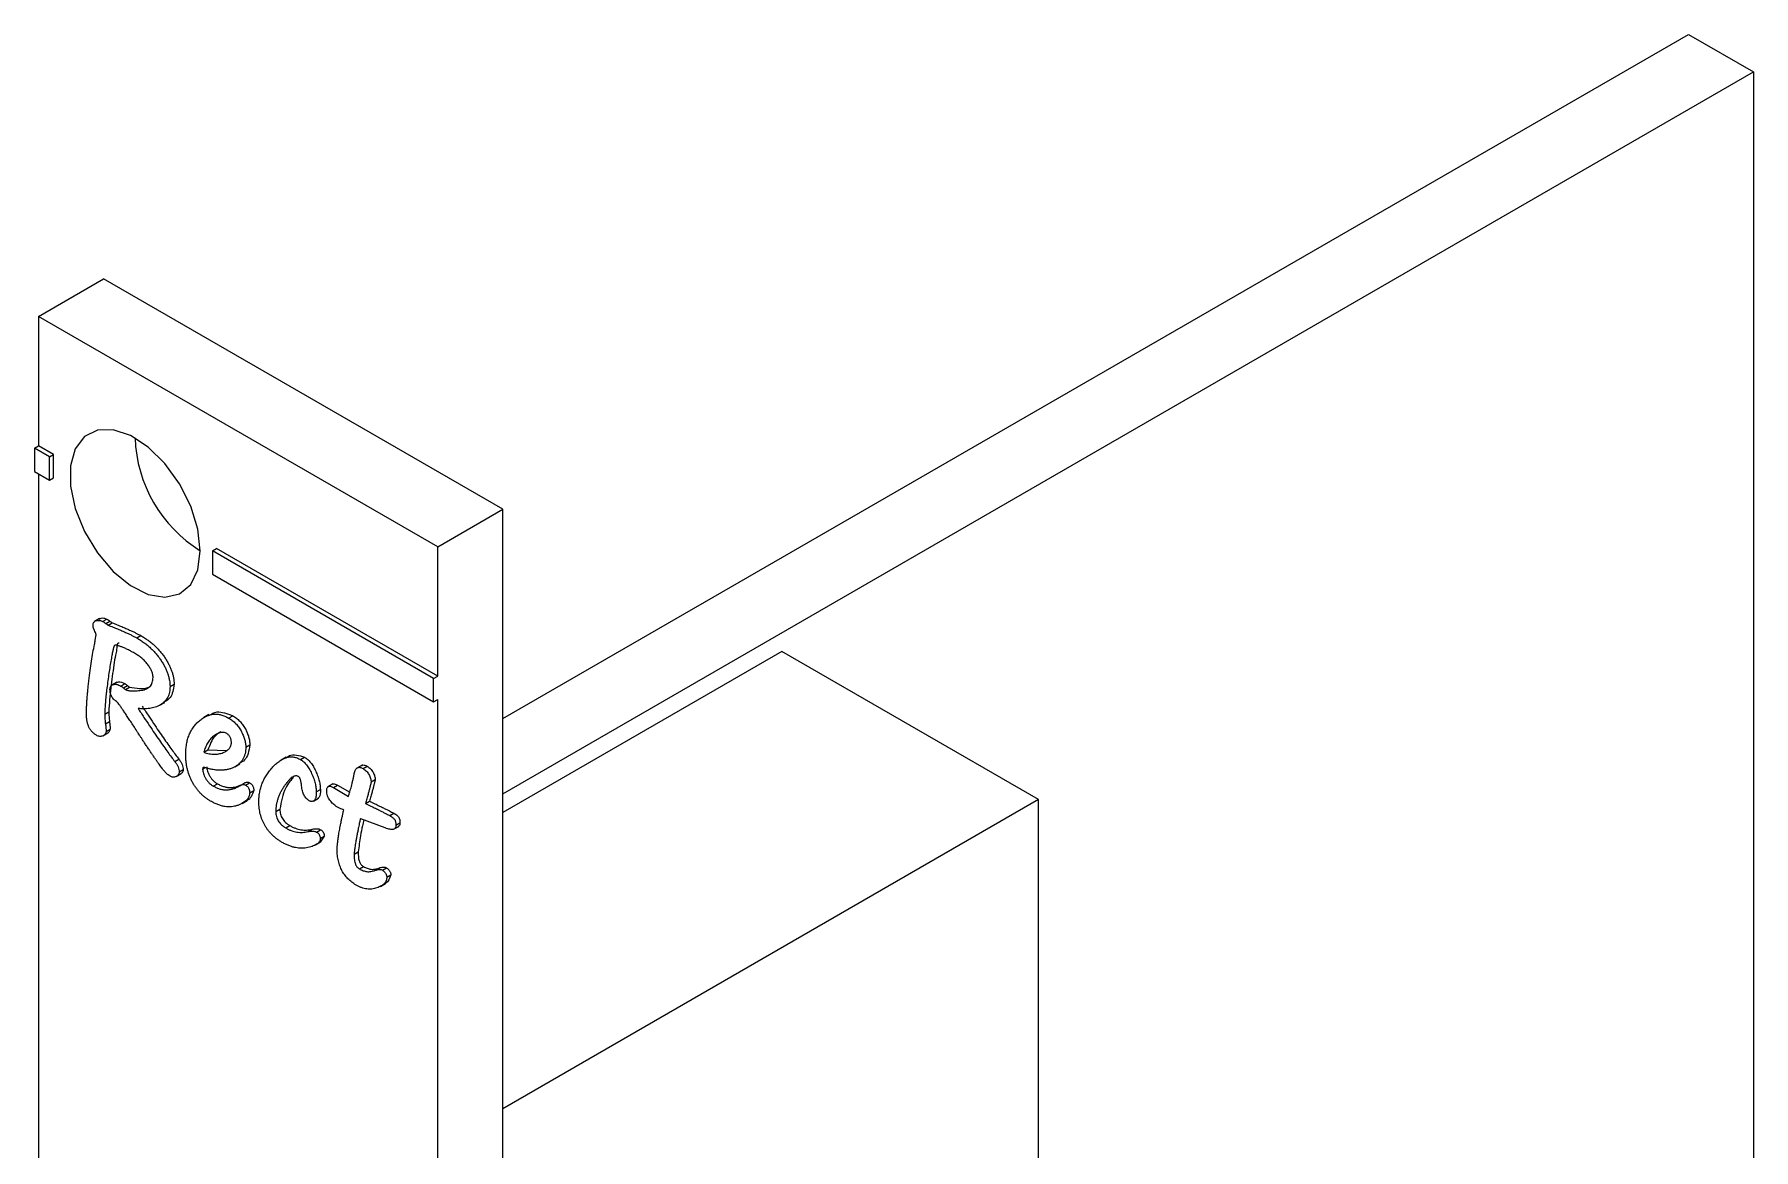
# Model space of a CAD drawing. Extents: x 340 to 677, y 434 to 562.
# Drawn here: x 339.85 to 369.69, y 531.97 to 551.34 of the extents above; entities that cross this region are included whole.
import ezdxf

# ---------------------------------------------------------------- set-up
doc = ezdxf.new("R2010")
doc.units = 0
doc.layers.get('0').update_dxf_attribs({"linetype": 'CONTINUOUS'})

msp = doc.modelspace()

# ---------------------------------------------------------------- linework, layer by layer
at = {"color": 7, "linetype": 'CONTINUOUS'}
for p, q in [((347.984, 539.461), (368.561, 551.34)), ((368.561, 551.34), (369.692, 550.687)), ((347.984, 538.155), (369.692, 550.687)), ((369.692, 550.687), (369.692, 491.578)), ((339.923, 546.444), (341.054, 547.097)), ((347.984, 543.096), (341.054, 547.097)), ((346.853, 542.443), (339.923, 546.444)), ((339.923, 546.444), (339.923, 544.198)), ((339.852, 544.157), (339.923, 544.198)), ((340.114, 544.006), (339.852, 544.157)), ((339.852, 544.157), (339.852, 543.749)), ((340.185, 544.047), (339.923, 544.198)), ((340.114, 544.006), (340.185, 544.047)), ((340.114, 543.598), (340.114, 544.006)), ((340.185, 543.639), (340.185, 544.047)), ((339.852, 543.749), (340.114, 543.598)), ((339.923, 543.708), (339.923, 529.784)), ((340.114, 543.598), (340.185, 543.639)), ((346.853, 542.443), (347.984, 543.096)), ((347.984, 438.171), (347.984, 543.096)), ((342.942, 542.373), (343.013, 542.414)), ((346.782, 540.157), (342.942, 542.373)), ((342.942, 542.373), (342.942, 541.965)), ((346.853, 540.198), (343.013, 542.414)), ((346.853, 540.198), (346.853, 542.443)), ((342.942, 541.965), (346.782, 539.749)), ((340.984, 541.196), (340.896, 541.145)), ((341.037, 541.147), (341.107, 541.188)), ((341.092, 541.111), (341.163, 541.151)), ((341.133, 541.081), (341.204, 541.122)), ((340.91, 540.822), (340.927, 540.912)), ((340.927, 540.912), (340.911, 540.953)), ((341.629, 540.86), (341.7, 540.901)), ((352.828, 540.625), (347.984, 537.829)), ((357.283, 538.053), (352.828, 540.625)), ((346.782, 540.157), (346.853, 540.198)), ((346.782, 539.749), (346.782, 540.157)), ((341.281, 540.089), (341.192, 540.038)), ((341.353, 540.025), (341.423, 540.066)), ((341.398, 539.992), (341.469, 540.033)), ((341.431, 539.965), (341.501, 540.006)), ((342.207, 540.014), (342.277, 540.055)), ((341.073, 539.535), (341.144, 539.576)), ((342.028, 539.69), (342.117, 539.741)), ((342.88, 539.528), (342.792, 539.477)), ((343.224, 539.468), (343.294, 539.509)), ((346.782, 539.749), (346.853, 539.789)), ((346.853, 440.171), (346.853, 539.789)), ((341.041, 539.16), (341.129, 539.211)), ((341.086, 539.367), (341.156, 539.408)), ((341.096, 539.237), (341.167, 539.278)), ((342.794, 538.874), (342.865, 538.915)), ((342.865, 538.915), (343.188, 538.906)), ((343.521, 538.962), (343.592, 539.003)), ((342.289, 538.715), (342.36, 538.756)), ((343.329, 538.62), (343.417, 538.671)), ((344.222, 538.791), (344.133, 538.74)), ((344.472, 538.748), (344.543, 538.789)), ((345.54, 538.651), (345.451, 538.6)), ((345.557, 538.592), (345.628, 538.633)), ((342.314, 538.455), (342.402, 538.506)), ((342.365, 538.533), (342.436, 538.574)), ((342.773, 538.58), (342.822, 538.608)), ((342.958, 538.287), (343.028, 538.328)), ((343.429, 538.3), (343.5, 538.341)), ((343.518, 538.304), (343.588, 538.345)), ((345.031, 538.325), (344.942, 538.274)), ((345.697, 538.361), (345.768, 538.402)), ((343.458, 537.986), (343.546, 538.037)), ((343.589, 538.171), (343.66, 538.212)), ((344.694, 538.027), (344.783, 538.078)), ((344.745, 538.187), (344.816, 538.228)), ((345.043, 538.261), (345.114, 538.302)), ((345.043, 538.261), (345.306, 538.109)), ((345.114, 538.302), (345.325, 538.18)), ((345.601, 537.985), (345.671, 538.026)), ((357.283, 538.053), (347.984, 532.685)), ((357.283, 528.663), (357.283, 538.053)), ((344.042, 537.846), (344.113, 537.887)), ((345.116, 537.921), (345.092, 537.935)), ((345.941, 537.561), (345.516, 537.72)), ((346.022, 537.774), (346.093, 537.815)), ((344.216, 537.561), (344.287, 537.602)), ((344.603, 537.497), (344.673, 537.537)), ((344.747, 537.489), (344.818, 537.53)), ((346.088, 537.537), (346.176, 537.588)), ((346.127, 537.61), (346.198, 537.651)), ((344.733, 537.267), (344.821, 537.318)), ((344.884, 537.416), (344.812, 537.314)), ((344.813, 537.376), (344.884, 537.416)), ((345.402, 537.105), (345.473, 537.146)), ((345.493, 536.85), (345.563, 536.891)), ((345.786, 536.83), (345.856, 536.871)), ((345.892, 536.829), (345.962, 536.87)), ((345.859, 536.546), (345.947, 536.597)), ((345.969, 536.706), (346.04, 536.747))]:
    msp.add_line(p, q, dxfattribs=at)
at = {"color": 7, "linetype": 'CONTINUOUS', "flags": 128}
msp.add_lwpolyline([(342.73, 542.373), (342.688, 542.75), (342.566, 543.147), (342.371, 543.536), (342.119, 543.886), (341.829, 544.173), (341.522, 544.374), (341.22, 544.476), (340.946, 544.47), (340.721, 544.358), (340.561, 544.146), (340.478, 543.851), (340.478, 543.496), (340.561, 543.105), (340.721, 542.709), (340.946, 542.336), (341.22, 542.014), (341.522, 541.768), (341.829, 541.614), (342.119, 541.566), (342.371, 541.626), (342.566, 541.79), (342.688, 542.045), (342.73, 542.373)], dxfattribs=at)
at = {"color": 7, "linetype": 'CONTINUOUS'}
msp.add_arc((344.008, 544.417), 2.41, 181.9991, 237.9955, dxfattribs=at)
for points, knots in [([(340.87, 541.079), (340.87, 541.089), (340.871, 541.11), (340.884, 541.134), (340.903, 541.151), (340.928, 541.161), (340.956, 541.166), (340.984, 541.165), (341.011, 541.16), (341.028, 541.151), (341.037, 541.147)], [0, 0, 0, 0, 0.116802, 0.236551, 0.362522, 0.505744, 0.650765, 0.778992, 0.89551, 1, 1, 1, 1]), ([(340.911, 540.953), (340.905, 540.967), (340.894, 540.993), (340.88, 541.028), (340.871, 541.057), (340.87, 541.072), (340.87, 541.079)], [0, 0, 0, 0, 0.338004, 0.613124, 0.832746, 1, 1, 1, 1]), ([(340.978, 541.188), (340.988, 541.194), (341.011, 541.207), (341.055, 541.209), (341.09, 541.195), (341.107, 541.188)], [0, 0, 0, 0, 0.2957229, 0.6484628, 1, 1, 1, 1]), ([(341.037, 541.147), (341.045, 541.142), (341.064, 541.131), (341.082, 541.118), (341.092, 541.111)], [0, 0, 0, 0, 0.444921, 1, 1, 1, 1]), ([(341.092, 541.111), (341.097, 541.107), (341.106, 541.1), (341.118, 541.092), (341.127, 541.085), (341.132, 541.082), (341.133, 541.081)], [0, 0, 0, 0, 0.371491, 0.664416, 0.871369, 1, 1, 1, 1]), ([(341.107, 541.188), (341.116, 541.183), (341.134, 541.172), (341.153, 541.159), (341.163, 541.151)], [0, 0, 0, 0, 0.444921, 1, 1, 1, 1]), ([(341.133, 541.081), (341.162, 541.07), (341.216, 541.048), (341.295, 541.017), (341.367, 540.986), (341.432, 540.957), (341.49, 540.931), (341.543, 540.906), (341.588, 540.883), (341.616, 540.867), (341.629, 540.86)], [0, 0, 0, 0, 0.172211, 0.331376, 0.476605, 0.608022, 0.726433, 0.831028, 0.921979, 1, 1, 1, 1]), ([(341.163, 541.151), (341.168, 541.148), (341.177, 541.141), (341.189, 541.132), (341.198, 541.126), (341.202, 541.123), (341.204, 541.122)], [0, 0, 0, 0, 0.371491, 0.664416, 0.871369, 1, 1, 1, 1]), ([(341.204, 541.122), (341.232, 541.111), (341.287, 541.089), (341.365, 541.057), (341.437, 541.027), (341.503, 540.998), (341.561, 540.972), (341.613, 540.946), (341.659, 540.924), (341.687, 540.908), (341.7, 540.901)], [0, 0, 0, 0, 0.172211, 0.331376, 0.476605, 0.608022, 0.726433, 0.831028, 0.921979, 1, 1, 1, 1]), ([(340.756, 539.536), (340.756, 539.555), (340.757, 539.595), (340.759, 539.656), (340.762, 539.721), (340.766, 539.792), (340.773, 539.866), (340.78, 539.946), (340.788, 540.03), (340.801, 540.148), (340.818, 540.291), (340.842, 540.454), (340.867, 540.606), (340.886, 540.7), (340.895, 540.746)], [0, 0, 0, 0, 0.043679, 0.091465, 0.143386, 0.199464, 0.260028, 0.324746, 0.393658, 0.466734, 0.613157, 0.750829, 0.879714, 1, 1, 1, 1]), ([(340.895, 540.746), (340.898, 540.759), (340.903, 540.785), (340.908, 540.81), (340.91, 540.822)], [0, 0, 0, 0, 0.531597, 1, 1, 1, 1]), ([(341.609, 540.583), (341.584, 540.598), (341.537, 540.625), (341.47, 540.659), (341.411, 540.687), (341.366, 540.704), (341.335, 540.715), (341.315, 540.721), (341.298, 540.727), (341.283, 540.731), (341.272, 540.735), (341.263, 540.736), (341.256, 540.738), (341.251, 540.737), (341.247, 540.733), (341.242, 540.727), (341.236, 540.717), (341.231, 540.707), (341.226, 540.694), (341.223, 540.678), (341.217, 540.656), (341.211, 540.627), (341.204, 540.593), (341.196, 540.552), (341.188, 540.505), (341.175, 540.433), (341.159, 540.336), (341.141, 540.214), (341.123, 540.085), (341.109, 539.975), (341.099, 539.886), (341.092, 539.823), (341.086, 539.765), (341.082, 539.711), (341.078, 539.661), (341.076, 539.615), (341.074, 539.574), (341.073, 539.547), (341.073, 539.535)], [0, 0, 0, 0, 0.04922, 0.093576, 0.133149, 0.167824, 0.183129, 0.196551, 0.208271, 0.217934, 0.226177, 0.232328, 0.236855, 0.239588, 0.244239, 0.250351, 0.258526, 0.268283, 0.275472, 0.286613, 0.301335, 0.320044, 0.342795, 0.369315, 0.399605, 0.433711, 0.507455, 0.58459, 0.665129, 0.749083, 0.790418, 0.828877, 0.864463, 0.897181, 0.92727, 0.954271, 0.978672, 1, 1, 1, 1]), ([(341.324, 540.767), (341.32, 540.768), (341.279, 540.775), (341.287, 540.655), (341.254, 540.543), (341.221, 540.314), (341.171, 539.996), (341.153, 539.716), (341.144, 539.576)], [0, 0, 0, 0, 0.010192, 0.113272, 0.19462, 0.339887, 0.670029, 1, 1, 1, 1]), ([(341.629, 540.86), (341.651, 540.847), (341.693, 540.822), (341.755, 540.779), (341.813, 540.734), (341.868, 540.686), (341.919, 540.636), (341.967, 540.582), (342.012, 540.527), (342.052, 540.469), (342.088, 540.41), (342.12, 540.352), (342.146, 540.293), (342.169, 540.236), (342.185, 540.179), (342.198, 540.123), (342.205, 540.067), (342.206, 540.032), (342.207, 540.014)], [0, 0, 0, 0, 0.080011, 0.155993, 0.2283, 0.297343, 0.363736, 0.428089, 0.491001, 0.552803, 0.613115, 0.67065, 0.726377, 0.780499, 0.834492, 0.888402, 0.943419, 1, 1, 1, 1]), ([(341.7, 540.901), (341.722, 540.888), (341.764, 540.862), (341.826, 540.82), (341.884, 540.775), (341.939, 540.727), (341.99, 540.677), (342.038, 540.623), (342.082, 540.568), (342.122, 540.51), (342.159, 540.451), (342.191, 540.392), (342.217, 540.334), (342.24, 540.277), (342.256, 540.22), (342.269, 540.164), (342.276, 540.108), (342.277, 540.073), (342.277, 540.055)], [0, 0, 0, 0, 0.080011, 0.155993, 0.2283, 0.297343, 0.363736, 0.428089, 0.491001, 0.552803, 0.613115, 0.67065, 0.726377, 0.780499, 0.834492, 0.888402, 0.943419, 1, 1, 1, 1]), ([(341.912, 540.174), (341.912, 540.182), (341.911, 540.199), (341.907, 540.224), (341.9, 540.25), (341.891, 540.276), (341.879, 540.304), (341.864, 540.332), (341.846, 540.361), (341.82, 540.4), (341.781, 540.447), (341.729, 540.499), (341.671, 540.545), (341.63, 540.57), (341.609, 540.583)], [0, 0, 0, 0, 0.051151, 0.101363, 0.1509, 0.202052, 0.254525, 0.310642, 0.369175, 0.431295, 0.562142, 0.697973, 0.843091, 1, 1, 1, 1]), ([(341.431, 539.965), (341.438, 539.961), (341.453, 539.954), (341.478, 539.947), (341.507, 539.942), (341.54, 539.939), (341.576, 539.939), (341.617, 539.941), (341.662, 539.945), (341.709, 539.951), (341.756, 539.96), (341.797, 539.975), (341.833, 539.995), (341.862, 540.021), (341.884, 540.051), (341.9, 540.087), (341.91, 540.128), (341.911, 540.159), (341.912, 540.174)], [0, 0, 0, 0, 0.03077, 0.068145, 0.112611, 0.164457, 0.224555, 0.292342, 0.367895, 0.451717, 0.53648, 0.614274, 0.686916, 0.754902, 0.818169, 0.879353, 0.939633, 1, 1, 1, 1]), ([(341.164, 539.966), (341.165, 539.977), (341.166, 539.999), (341.178, 540.023), (341.196, 540.042), (341.221, 540.052), (341.251, 540.057), (341.283, 540.054), (341.317, 540.044), (341.341, 540.031), (341.353, 540.025)], [0, 0, 0, 0, 0.110356, 0.220089, 0.336406, 0.464754, 0.599054, 0.73115, 0.863005, 1, 1, 1, 1]), ([(341.291, 539.747), (341.281, 539.753), (341.262, 539.765), (341.236, 539.786), (341.213, 539.811), (341.195, 539.838), (341.181, 539.867), (341.171, 539.899), (341.165, 539.932), (341.165, 539.954), (341.164, 539.966)], [0, 0, 0, 0, 0.14532, 0.272594, 0.389985, 0.500478, 0.6099, 0.725721, 0.85468, 1, 1, 1, 1]), ([(341.274, 540.08), (341.286, 540.087), (341.326, 540.109), (341.384, 540.084), (341.423, 540.066)], [0, 0, 0, 0, 0.3116815, 1, 1, 1, 1]), ([(341.353, 540.025), (341.36, 540.021), (341.375, 540.011), (341.39, 539.999), (341.398, 539.992)], [0, 0, 0, 0, 0.480142, 1, 1, 1, 1]), ([(341.398, 539.992), (341.404, 539.986), (341.415, 539.976), (341.426, 539.968), (341.431, 539.965)], [0, 0, 0, 0, 0.608266, 1, 1, 1, 1]), ([(341.423, 540.066), (341.431, 540.061), (341.446, 540.052), (341.461, 540.039), (341.469, 540.033)], [0, 0, 0, 0, 0.480142, 1, 1, 1, 1]), ([(341.469, 540.033), (341.475, 540.027), (341.486, 540.017), (341.497, 540.009), (341.501, 540.006)], [0, 0, 0, 0, 0.608266, 1, 1, 1, 1]), ([(341.501, 540.006), (341.561, 539.995), (341.68, 539.975), (341.813, 539.983), (341.869, 540.024), (341.882, 540.035)], [0, 0, 0, 0, 0.428408, 0.859717, 1, 1, 1, 1]), ([(342.207, 540.014), (342.206, 539.997), (342.205, 539.963), (342.198, 539.916), (342.186, 539.873), (342.17, 539.832), (342.148, 539.795), (342.122, 539.762), (342.091, 539.732), (342.056, 539.706), (342.016, 539.684), (341.974, 539.664), (341.928, 539.649), (341.879, 539.638), (341.827, 539.631), (341.771, 539.629), (341.713, 539.629), (341.672, 539.633), (341.652, 539.635)], [0, 0, 0, 0, 0.05144, 0.102638, 0.154549, 0.207315, 0.262004, 0.318779, 0.377641, 0.439762, 0.50375, 0.569286, 0.636069, 0.704593, 0.775066, 0.84784, 0.922765, 1, 1, 1, 1]), ([(342.277, 540.055), (342.264, 539.968), (342.242, 539.821), (342.142, 539.768), (342.102, 539.746)], [0, 0, 0, 0, 0.592575, 1, 1, 1, 1]), ([(340.929, 539.171), (340.915, 539.179), (340.889, 539.195), (340.853, 539.229), (340.822, 539.268), (340.798, 539.313), (340.778, 539.362), (340.765, 539.416), (340.758, 539.475), (340.757, 539.515), (340.756, 539.536)], [0, 0, 0, 0, 0.1235996, 0.235645, 0.3417824, 0.4479639, 0.5622513, 0.6899908, 0.8345252, 1, 1, 1, 1]), ([(341.073, 539.535), (341.074, 539.506), (341.075, 539.452), (341.082, 539.394), (341.086, 539.367)], [0, 0, 0, 0, 0.5272403, 1, 1, 1, 1]), ([(341.144, 539.576), (341.145, 539.547), (341.146, 539.492), (341.153, 539.435), (341.156, 539.408)], [0, 0, 0, 0, 0.5272403, 1, 1, 1, 1]), ([(341.617, 539.266), (341.599, 539.294), (341.564, 539.348), (341.513, 539.425), (341.466, 539.496), (341.424, 539.56), (341.385, 539.616), (341.35, 539.666), (341.319, 539.709), (341.3, 539.735), (341.291, 539.747)], [0, 0, 0, 0, 0.171983, 0.331366, 0.476836, 0.607865, 0.726354, 0.831153, 0.922118, 1, 1, 1, 1]), ([(341.652, 539.635), (341.686, 539.583), (341.751, 539.483), (341.847, 539.339), (341.936, 539.207), (342.019, 539.086), (342.095, 538.977), (342.165, 538.879), (342.229, 538.793), (342.27, 538.74), (342.289, 538.715)], [0, 0, 0, 0, 0.165464, 0.318772, 0.46119, 0.591842, 0.711031, 0.818793, 0.914928, 1, 1, 1, 1]), ([(341.722, 539.676), (341.756, 539.624), (341.822, 539.524), (341.917, 539.38), (342.006, 539.248), (342.089, 539.127), (342.166, 539.018), (342.236, 538.92), (342.299, 538.834), (342.34, 538.781), (342.36, 538.756)], [0, 0, 0, 0, 0.165464, 0.318772, 0.46119, 0.591842, 0.711031, 0.818793, 0.914928, 1, 1, 1, 1]), ([(342.479, 538.833), (342.479, 538.865), (342.48, 538.928), (342.493, 539.016), (342.511, 539.099), (342.537, 539.176), (342.571, 539.247), (342.612, 539.312), (342.66, 539.371), (342.715, 539.423), (342.774, 539.467), (342.835, 539.502), (342.897, 539.525), (342.96, 539.537), (343.025, 539.537), (343.09, 539.526), (343.156, 539.504), (343.201, 539.48), (343.224, 539.468)], [0, 0, 0, 0, 0.064451, 0.128353, 0.192432, 0.257074, 0.322629, 0.389682, 0.459077, 0.530704, 0.601204, 0.667278, 0.729031, 0.787398, 0.842542, 0.896014, 0.948089, 1, 1, 1, 1]), ([(342.878, 539.511), (342.924, 539.54), (343.037, 539.61), (343.199, 539.546), (343.294, 539.509)], [0, 0, 0, 0, 0.409684, 1, 1, 1, 1]), ([(343.294, 539.509), (343.305, 539.502), (343.327, 539.49), (343.358, 539.467), (343.387, 539.442), (343.416, 539.415), (343.442, 539.386), (343.467, 539.355), (343.489, 539.321), (343.51, 539.286), (343.529, 539.25), (343.546, 539.214), (343.56, 539.178), (343.572, 539.142), (343.581, 539.107), (343.587, 539.072), (343.591, 539.037), (343.592, 539.015), (343.592, 539.003)], [0, 0, 0, 0, 0.070278, 0.13796, 0.202942, 0.266414, 0.328887, 0.390141, 0.451655, 0.514814, 0.577562, 0.638161, 0.698369, 0.757109, 0.816968, 0.876574, 0.937345, 1, 1, 1, 1]), ([(341.096, 539.237), (341.095, 539.229), (341.094, 539.212), (341.083, 539.192), (341.066, 539.175), (341.044, 539.16), (341.018, 539.151), (340.989, 539.149), (340.959, 539.155), (340.939, 539.165), (340.929, 539.171)], [0, 0, 0, 0, 0.093623, 0.198017, 0.319099, 0.460759, 0.606391, 0.740803, 0.870781, 1, 1, 1, 1]), ([(341.086, 539.367), (341.089, 539.343), (341.095, 539.299), (341.096, 539.257), (341.096, 539.237)], [0, 0, 0, 0, 0.541869, 1, 1, 1, 1]), ([(341.167, 539.278), (341.161, 539.256), (341.153, 539.223), (341.128, 539.212), (341.119, 539.208)], [0, 0, 0, 0, 0.659185, 1, 1, 1, 1]), ([(341.156, 539.408), (341.159, 539.384), (341.165, 539.34), (341.166, 539.298), (341.167, 539.278)], [0, 0, 0, 0, 0.541869, 1, 1, 1, 1]), ([(342.209, 538.458), (342.197, 538.465), (342.172, 538.482), (342.133, 538.518), (342.093, 538.564), (342.058, 538.609), (342.028, 538.651), (342.002, 538.686), (341.975, 538.726), (341.945, 538.77), (341.912, 538.817), (341.878, 538.868), (341.841, 538.923), (341.803, 538.979), (341.766, 539.036), (341.732, 539.086), (341.703, 539.132), (341.677, 539.17), (341.656, 539.203), (341.639, 539.229), (341.627, 539.25), (341.62, 539.261), (341.617, 539.266)], [0, 0, 0, 0, 0.049617, 0.104021, 0.16586, 0.235128, 0.274016, 0.317106, 0.364969, 0.416542, 0.472998, 0.533178, 0.597857, 0.667034, 0.734383, 0.794484, 0.846885, 0.892656, 0.930111, 0.96094, 0.9841, 1, 1, 1, 1]), ([(343.193, 539.198), (343.184, 539.203), (343.166, 539.212), (343.139, 539.219), (343.111, 539.221), (343.082, 539.218), (343.053, 539.209), (343.023, 539.196), (342.992, 539.177), (342.961, 539.154), (342.931, 539.128), (342.904, 539.098), (342.879, 539.067), (342.857, 539.032), (342.837, 538.997), (342.82, 538.958), (342.806, 538.917), (342.798, 538.888), (342.794, 538.874)], [0, 0, 0, 0, 0.0401557, 0.083134, 0.1291015, 0.1796934, 0.2352298, 0.2961134, 0.3625863, 0.4357176, 0.5107245, 0.5840153, 0.655367, 0.7262056, 0.795793, 0.8639096, 0.9322443, 1, 1, 1, 1]), ([(343.087, 539.228), (343.05, 539.205), (342.947, 539.138), (342.897, 539.002), (342.865, 538.915)], [0, 0, 0, 0, 0.356235, 1, 1, 1, 1]), ([(343.224, 539.468), (343.235, 539.462), (343.256, 539.449), (343.287, 539.426), (343.317, 539.401), (343.345, 539.375), (343.371, 539.345), (343.396, 539.314), (343.419, 539.28), (343.44, 539.245), (343.459, 539.209), (343.475, 539.173), (343.49, 539.137), (343.501, 539.101), (343.51, 539.066), (343.517, 539.031), (343.52, 538.996), (343.521, 538.974), (343.521, 538.962)], [0, 0, 0, 0, 0.070278, 0.13796, 0.202942, 0.266414, 0.328887, 0.390141, 0.451655, 0.514814, 0.577562, 0.638161, 0.698369, 0.757109, 0.816968, 0.876574, 0.937345, 1, 1, 1, 1]), ([(342.794, 538.874), (342.81, 538.869), (342.841, 538.859), (342.886, 538.849), (342.93, 538.842), (342.973, 538.84), (343.014, 538.841), (343.053, 538.846), (343.091, 538.855), (343.128, 538.868), (343.161, 538.883), (343.19, 538.901), (343.215, 538.92), (343.236, 538.941), (343.252, 538.964), (343.263, 538.989), (343.271, 539.015), (343.271, 539.035), (343.272, 539.045)], [0, 0, 0, 0, 0.0739857, 0.146319, 0.2184855, 0.2895671, 0.3610808, 0.4328605, 0.5044741, 0.5770786, 0.6470009, 0.7118256, 0.7706549, 0.8242539, 0.8733899, 0.9188889, 0.9605769, 1, 1, 1, 1]), ([(343.521, 538.962), (343.52, 538.943), (343.519, 538.903), (343.51, 538.849), (343.494, 538.799), (343.472, 538.753), (343.443, 538.712), (343.408, 538.675), (343.368, 538.643), (343.321, 538.615), (343.27, 538.592), (343.214, 538.576), (343.155, 538.566), (343.093, 538.561), (343.027, 538.564), (342.958, 538.573), (342.885, 538.587), (342.835, 538.602), (342.809, 538.609)], [0, 0, 0, 0, 0.050053, 0.100453, 0.151302, 0.203962, 0.259058, 0.316386, 0.377176, 0.441345, 0.507559, 0.574036, 0.641342, 0.709509, 0.779296, 0.850865, 0.924163, 1, 1, 1, 1]), ([(343.272, 539.045), (343.272, 539.052), (343.271, 539.067), (343.267, 539.09), (343.26, 539.112), (343.25, 539.134), (343.238, 539.155), (343.225, 539.173), (343.209, 539.188), (343.198, 539.195), (343.193, 539.198)], [0, 0, 0, 0, 0.140491, 0.271382, 0.398119, 0.524802, 0.645888, 0.7625, 0.877367, 1, 1, 1, 1]), ([(343.592, 539.003), (343.574, 538.9), (343.548, 538.744), (343.437, 538.697), (343.4, 538.681)], [0, 0, 0, 0, 0.665879, 1, 1, 1, 1]), ([(342.289, 538.715), (342.3, 538.7), (342.322, 538.67), (342.347, 538.622), (342.363, 538.575), (342.364, 538.547), (342.365, 538.533)], [0, 0, 0, 0, 0.282419, 0.529085, 0.764591, 1, 1, 1, 1]), ([(342.36, 538.756), (342.371, 538.74), (342.393, 538.711), (342.418, 538.663), (342.434, 538.616), (342.435, 538.588), (342.436, 538.574)], [0, 0, 0, 0, 0.282419, 0.529085, 0.764591, 1, 1, 1, 1]), ([(342.911, 538.026), (342.894, 538.036), (342.862, 538.056), (342.816, 538.09), (342.772, 538.126), (342.731, 538.166), (342.693, 538.209), (342.657, 538.255), (342.624, 538.304), (342.593, 538.356), (342.567, 538.411), (342.543, 538.467), (342.523, 538.524), (342.507, 538.583), (342.494, 538.644), (342.485, 538.706), (342.48, 538.77), (342.479, 538.812), (342.479, 538.833)], [0, 0, 0, 0, 0.06665, 0.130389, 0.191256, 0.249849, 0.307479, 0.364662, 0.421709, 0.479371, 0.538073, 0.597361, 0.657781, 0.720072, 0.785159, 0.853392, 0.924689, 1, 1, 1, 1]), ([(342.809, 538.609), (342.804, 538.61), (342.794, 538.612), (342.781, 538.609), (342.774, 538.597), (342.774, 538.586), (342.773, 538.58)], [0, 0, 0, 0, 0.27283, 0.507705, 0.743149, 1, 1, 1, 1]), ([(342.844, 538.621), (342.845, 538.61), (342.846, 538.587), (342.856, 538.548), (342.872, 538.507), (342.894, 538.465), (342.921, 538.423), (342.953, 538.385), (342.989, 538.352), (343.015, 538.336), (343.028, 538.328)], [0, 0, 0, 0, 0.105127, 0.212913, 0.328722, 0.454789, 0.585538, 0.716364, 0.851972, 1, 1, 1, 1]), ([(343.748, 538.011), (343.749, 538.04), (343.75, 538.099), (343.762, 538.182), (343.781, 538.262), (343.808, 538.34), (343.843, 538.414), (343.885, 538.487), (343.935, 538.556), (343.991, 538.622), (344.05, 538.68), (344.111, 538.727), (344.172, 538.763), (344.232, 538.785), (344.292, 538.796), (344.352, 538.793), (344.412, 538.779), (344.452, 538.758), (344.472, 538.748)], [0, 0, 0, 0, 0.057453, 0.116795, 0.178313, 0.242751, 0.309925, 0.38067, 0.455166, 0.533917, 0.611136, 0.682066, 0.746336, 0.805213, 0.858988, 0.908538, 0.955311, 1, 1, 1, 1]), ([(344.219, 538.776), (344.238, 538.791), (344.318, 538.857), (344.446, 538.818), (344.543, 538.789)], [0, 0, 0, 0, 0.236289, 1, 1, 1, 1]), ([(344.472, 538.748), (344.481, 538.742), (344.5, 538.731), (344.527, 538.708), (344.553, 538.683), (344.577, 538.654), (344.601, 538.622), (344.624, 538.586), (344.645, 538.547), (344.672, 538.491), (344.701, 538.421), (344.726, 538.338), (344.742, 538.259), (344.744, 538.211), (344.745, 538.187)], [0, 0, 0, 0, 0.057699, 0.11345, 0.169694, 0.226089, 0.284919, 0.346429, 0.410908, 0.480016, 0.617782, 0.748714, 0.874939, 1, 1, 1, 1]), ([(344.543, 538.789), (344.552, 538.783), (344.57, 538.771), (344.597, 538.749), (344.623, 538.724), (344.648, 538.695), (344.672, 538.663), (344.695, 538.627), (344.716, 538.588), (344.743, 538.532), (344.772, 538.462), (344.797, 538.379), (344.813, 538.3), (344.815, 538.252), (344.816, 538.228)], [0, 0, 0, 0, 0.057699, 0.11345, 0.169694, 0.226089, 0.284919, 0.346429, 0.410908, 0.480016, 0.617782, 0.748714, 0.874939, 1, 1, 1, 1]), ([(345.405, 538.505), (345.408, 538.518), (345.413, 538.54), (345.426, 538.569), (345.441, 538.591), (345.459, 538.605), (345.479, 538.614), (345.503, 538.613), (345.529, 538.607), (345.547, 538.597), (345.557, 538.592)], [0, 0, 0, 0, 0.156469, 0.298127, 0.42611, 0.544091, 0.655691, 0.765809, 0.878691, 1, 1, 1, 1]), ([(345.531, 538.645), (345.532, 538.646), (345.542, 538.657), (345.577, 538.657), (345.611, 538.641), (345.628, 538.633)], [0, 0, 0, 0, 0.0307513, 0.5148159, 1, 1, 1, 1]), ([(345.628, 538.633), (345.638, 538.627), (345.658, 538.614), (345.686, 538.589), (345.711, 538.56), (345.731, 538.527), (345.747, 538.494), (345.759, 538.462), (345.766, 538.43), (345.767, 538.411), (345.768, 538.402)], [0, 0, 0, 0, 0.146541, 0.281073, 0.407331, 0.533196, 0.657386, 0.772514, 0.886523, 1, 1, 1, 1]), ([(342.365, 538.533), (342.365, 538.524), (342.363, 538.506), (342.352, 538.484), (342.334, 538.466), (342.312, 538.453), (342.286, 538.444), (342.26, 538.442), (342.235, 538.445), (342.217, 538.453), (342.209, 538.458)], [0, 0, 0, 0, 0.105209, 0.219421, 0.347426, 0.495686, 0.643889, 0.77469, 0.89212, 1, 1, 1, 1]), ([(342.436, 538.574), (342.432, 538.552), (342.425, 538.518), (342.4, 538.507), (342.392, 538.503)], [0, 0, 0, 0, 0.65196, 1, 1, 1, 1]), ([(342.773, 538.58), (342.774, 538.569), (342.775, 538.546), (342.786, 538.507), (342.801, 538.466), (342.823, 538.424), (342.85, 538.382), (342.882, 538.344), (342.919, 538.311), (342.944, 538.295), (342.958, 538.287)], [0, 0, 0, 0, 0.105127, 0.212913, 0.328722, 0.454789, 0.585538, 0.716364, 0.851972, 1, 1, 1, 1]), ([(343.028, 538.328), (343.048, 538.317), (343.088, 538.296), (343.148, 538.276), (343.207, 538.264), (343.267, 538.261), (343.326, 538.267), (343.384, 538.283), (343.443, 538.307), (343.481, 538.329), (343.5, 538.341)], [0, 0, 0, 0, 0.108355, 0.218566, 0.332199, 0.450989, 0.575794, 0.708408, 0.849838, 1, 1, 1, 1]), ([(343.429, 538.3), (343.436, 538.304), (343.45, 538.312), (343.473, 538.316), (343.495, 538.315), (343.51, 538.308), (343.518, 538.304)], [0, 0, 0, 0, 0.298598, 0.558332, 0.788957, 1, 1, 1, 1]), ([(343.5, 538.341), (343.507, 538.345), (343.521, 538.353), (343.544, 538.357), (343.566, 538.356), (343.581, 538.349), (343.588, 538.345)], [0, 0, 0, 0, 0.298598, 0.558332, 0.788957, 1, 1, 1, 1]), ([(343.588, 538.345), (343.594, 538.342), (343.605, 538.335), (343.619, 538.322), (343.632, 538.308), (343.642, 538.291), (343.651, 538.273), (343.656, 538.254), (343.66, 538.233), (343.66, 538.219), (343.66, 538.212)], [0, 0, 0, 0, 0.136223, 0.259008, 0.371555, 0.482303, 0.592255, 0.713117, 0.846454, 1, 1, 1, 1]), ([(344.433, 538.456), (344.425, 538.459), (344.408, 538.467), (344.382, 538.466), (344.355, 538.458), (344.325, 538.441), (344.295, 538.415), (344.262, 538.382), (344.227, 538.34), (344.192, 538.291), (344.157, 538.238), (344.127, 538.183), (344.101, 538.129), (344.08, 538.073), (344.063, 538.017), (344.051, 537.961), (344.044, 537.904), (344.043, 537.865), (344.042, 537.846)], [0, 0, 0, 0, 0.028127, 0.06103, 0.100865, 0.149079, 0.205109, 0.270489, 0.345102, 0.428657, 0.514635, 0.595953, 0.672785, 0.745585, 0.814098, 0.87918, 0.94125, 1, 1, 1, 1]), ([(344.35, 538.435), (344.328, 538.413), (344.276, 538.358), (344.171, 538.2), (344.137, 538.016), (344.113, 537.887)], [0, 0, 0, 0, 0.1728724, 0.4206122, 1, 1, 1, 1]), ([(344.491, 538.29), (344.49, 538.301), (344.487, 538.322), (344.482, 538.352), (344.477, 538.378), (344.47, 538.401), (344.462, 538.42), (344.454, 538.436), (344.444, 538.449), (344.437, 538.453), (344.433, 538.456)], [0, 0, 0, 0, 0.19774, 0.371472, 0.518968, 0.647125, 0.753576, 0.844689, 0.924223, 1, 1, 1, 1]), ([(345.025, 538.316), (345.029, 538.319), (345.049, 538.338), (345.085, 538.318), (345.114, 538.302)], [0, 0, 0, 0, 0.208346, 1, 1, 1, 1]), ([(345.306, 538.109), (345.31, 538.122), (345.318, 538.148), (345.33, 538.189), (345.342, 538.234), (345.354, 538.282), (345.367, 538.333), (345.38, 538.388), (345.392, 538.446), (345.401, 538.485), (345.405, 538.505)], [0, 0, 0, 0, 0.100375, 0.207704, 0.321769, 0.443662, 0.571487, 0.707162, 0.8505, 1, 1, 1, 1]), ([(345.557, 538.592), (345.567, 538.586), (345.587, 538.573), (345.616, 538.548), (345.64, 538.519), (345.66, 538.487), (345.676, 538.453), (345.689, 538.421), (345.695, 538.39), (345.696, 538.37), (345.697, 538.361)], [0, 0, 0, 0, 0.146541, 0.281073, 0.407331, 0.533196, 0.657386, 0.772514, 0.886523, 1, 1, 1, 1]), ([(345.697, 538.361), (345.697, 538.359), (345.696, 538.356), (345.695, 538.349), (345.693, 538.34), (345.691, 538.328), (345.687, 538.314), (345.683, 538.296), (345.678, 538.277), (345.673, 538.255), (345.666, 538.23), (345.659, 538.203), (345.651, 538.173), (345.643, 538.14), (345.633, 538.105), (345.623, 538.067), (345.612, 538.027), (345.604, 537.999), (345.601, 537.985)], [0, 0, 0, 0, 0.009222, 0.025967, 0.050452, 0.08051, 0.118345, 0.163532, 0.215611, 0.274367, 0.339802, 0.412803, 0.493606, 0.580852, 0.675014, 0.776505, 0.884913, 1, 1, 1, 1]), ([(345.768, 538.402), (345.767, 538.4), (345.767, 538.397), (345.766, 538.39), (345.764, 538.381), (345.761, 538.369), (345.758, 538.355), (345.754, 538.337), (345.749, 538.318), (345.743, 538.296), (345.737, 538.271), (345.73, 538.243), (345.722, 538.214), (345.713, 538.181), (345.703, 538.146), (345.694, 538.108), (345.683, 538.068), (345.675, 538.04), (345.671, 538.026)], [0, 0, 0, 0, 0.009222, 0.025967, 0.050452, 0.08051, 0.118345, 0.163532, 0.215611, 0.274367, 0.339802, 0.412803, 0.493606, 0.580852, 0.675014, 0.776505, 0.884913, 1, 1, 1, 1]), ([(343.589, 538.171), (343.589, 538.159), (343.587, 538.135), (343.576, 538.103), (343.56, 538.072), (343.537, 538.044), (343.507, 538.017), (343.471, 537.993), (343.429, 537.971), (343.381, 537.951), (343.329, 537.935), (343.274, 537.927), (343.218, 537.925), (343.16, 537.931), (343.1, 537.944), (343.038, 537.964), (342.975, 537.991), (342.932, 538.015), (342.911, 538.026)], [0, 0, 0, 0, 0.035966, 0.075015, 0.118178, 0.166592, 0.220721, 0.280762, 0.347019, 0.420283, 0.495469, 0.56886, 0.640973, 0.712201, 0.783028, 0.854242, 0.926353, 1, 1, 1, 1]), ([(342.958, 538.287), (342.978, 538.277), (343.017, 538.255), (343.077, 538.235), (343.136, 538.223), (343.196, 538.22), (343.255, 538.227), (343.314, 538.242), (343.373, 538.266), (343.41, 538.289), (343.429, 538.3)], [0, 0, 0, 0, 0.108355, 0.218566, 0.332199, 0.450989, 0.575794, 0.708408, 0.849838, 1, 1, 1, 1]), ([(343.518, 538.304), (343.523, 538.301), (343.534, 538.294), (343.549, 538.281), (343.561, 538.267), (343.572, 538.25), (343.58, 538.232), (343.585, 538.213), (343.589, 538.192), (343.589, 538.179), (343.589, 538.171)], [0, 0, 0, 0, 0.136223, 0.259008, 0.371555, 0.482303, 0.592255, 0.713117, 0.846454, 1, 1, 1, 1]), ([(343.66, 538.212), (343.632, 538.135), (343.604, 538.056), (343.539, 538.034), (343.537, 538.034)], [0, 0, 0, 0, 0.9663409, 1, 1, 1, 1]), ([(344.623, 538.032), (344.614, 538.038), (344.597, 538.049), (344.572, 538.072), (344.55, 538.099), (344.532, 538.13), (344.517, 538.165), (344.505, 538.204), (344.496, 538.246), (344.492, 538.275), (344.491, 538.29)], [0, 0, 0, 0, 0.118329, 0.228669, 0.334244, 0.443896, 0.560876, 0.691377, 0.836619, 1, 1, 1, 1]), ([(344.745, 538.187), (344.745, 538.177), (344.744, 538.157), (344.743, 538.128), (344.739, 538.104), (344.735, 538.082), (344.729, 538.065), (344.722, 538.05), (344.714, 538.039), (344.701, 538.03), (344.684, 538.024), (344.664, 538.02), (344.643, 538.022), (344.63, 538.029), (344.623, 538.032)], [0, 0, 0, 0, 0.107886, 0.206302, 0.295869, 0.377764, 0.453409, 0.5215, 0.583645, 0.642438, 0.747424, 0.840641, 0.923338, 1, 1, 1, 1]), ([(344.816, 538.228), (344.817, 538.175), (344.818, 538.106), (344.779, 538.083), (344.771, 538.078)], [0, 0, 0, 0, 0.777831, 1, 1, 1, 1]), ([(344.926, 538.209), (344.927, 538.219), (344.927, 538.236), (344.933, 538.257), (344.942, 538.273), (344.955, 538.282), (344.972, 538.286), (344.993, 538.284), (345.017, 538.275), (345.034, 538.266), (345.043, 538.261)], [0, 0, 0, 0, 0.135458, 0.256905, 0.367963, 0.47768, 0.589004, 0.711116, 0.846705, 1, 1, 1, 1]), ([(345.092, 537.935), (345.083, 537.941), (345.064, 537.953), (345.037, 537.977), (345.009, 538.007), (344.981, 538.04), (344.956, 538.079), (344.938, 538.121), (344.928, 538.166), (344.927, 538.194), (344.926, 538.209)], [0, 0, 0, 0, 0.106707, 0.217592, 0.336004, 0.463118, 0.59096, 0.716215, 0.849749, 1, 1, 1, 1]), ([(345.671, 538.026), (345.701, 538.011), (345.758, 537.983), (345.838, 537.943), (345.907, 537.91), (345.965, 537.88), (346.012, 537.857), (346.049, 537.838), (346.075, 537.825), (346.088, 537.818), (346.093, 537.815)], [0, 0, 0, 0, 0.215042, 0.404, 0.567773, 0.705464, 0.817969, 0.904399, 0.964807, 1, 1, 1, 1]), ([(344.154, 537.309), (344.138, 537.318), (344.107, 537.337), (344.061, 537.369), (344.019, 537.403), (343.979, 537.44), (343.942, 537.478), (343.909, 537.519), (343.878, 537.562), (343.851, 537.607), (343.827, 537.654), (343.805, 537.701), (343.787, 537.751), (343.773, 537.801), (343.762, 537.852), (343.753, 537.905), (343.749, 537.958), (343.748, 537.993), (343.748, 538.011)], [0, 0, 0, 0, 0.0737085, 0.1434477, 0.2097278, 0.2724469, 0.3321909, 0.3908473, 0.448268, 0.5049948, 0.5614495, 0.6186885, 0.6763539, 0.7358939, 0.7974206, 0.8614702, 0.9289977, 1, 1, 1, 1]), ([(344.042, 537.846), (344.043, 537.831), (344.044, 537.803), (344.052, 537.76), (344.066, 537.719), (344.085, 537.681), (344.11, 537.646), (344.141, 537.614), (344.177, 537.585), (344.202, 537.569), (344.216, 537.561)], [0, 0, 0, 0, 0.13927, 0.263512, 0.376009, 0.485717, 0.595527, 0.716465, 0.849055, 1, 1, 1, 1]), ([(344.113, 537.887), (344.114, 537.872), (344.115, 537.844), (344.123, 537.801), (344.136, 537.76), (344.156, 537.722), (344.181, 537.687), (344.212, 537.655), (344.247, 537.626), (344.273, 537.61), (344.287, 537.602)], [0, 0, 0, 0, 0.13927, 0.263512, 0.376009, 0.485717, 0.595527, 0.716465, 0.849055, 1, 1, 1, 1]), ([(345.108, 537.181), (345.108, 537.189), (345.108, 537.207), (345.109, 537.234), (345.111, 537.264), (345.115, 537.296), (345.119, 537.331), (345.124, 537.368), (345.129, 537.407), (345.136, 537.449), (345.143, 537.493), (345.152, 537.54), (345.161, 537.589), (345.172, 537.641), (345.182, 537.695), (345.195, 537.751), (345.207, 537.81), (345.216, 537.85), (345.221, 537.87)], [0, 0, 0, 0, 0.032517, 0.069355, 0.109989, 0.154486, 0.202813, 0.255576, 0.31166, 0.372208, 0.436614, 0.504978, 0.577208, 0.653933, 0.734528, 0.819106, 0.907557, 1, 1, 1, 1]), ([(345.221, 537.87), (345.209, 537.876), (345.188, 537.886), (345.159, 537.899), (345.136, 537.91), (345.122, 537.918), (345.116, 537.921)], [0, 0, 0, 0, 0.332732, 0.611016, 0.830981, 1, 1, 1, 1]), ([(345.516, 537.72), (345.514, 537.719), (345.51, 537.716), (345.508, 537.702), (345.501, 537.682), (345.495, 537.652), (345.486, 537.614), (345.477, 537.566), (345.466, 537.51), (345.454, 537.447), (345.442, 537.384), (345.432, 537.324), (345.423, 537.272), (345.416, 537.225), (345.41, 537.186), (345.406, 537.153), (345.403, 537.127), (345.402, 537.112), (345.402, 537.105)], [0, 0, 0, 0, 0.008835, 0.030627, 0.066791, 0.116368, 0.180381, 0.258583, 0.350529, 0.456221, 0.563534, 0.659415, 0.744337, 0.817734, 0.879709, 0.930853, 0.971116, 1, 1, 1, 1]), ([(345.601, 537.985), (345.631, 537.97), (345.688, 537.942), (345.767, 537.903), (345.836, 537.869), (345.894, 537.839), (345.942, 537.816), (345.978, 537.797), (346.004, 537.784), (346.017, 537.777), (346.022, 537.774)], [0, 0, 0, 0, 0.215042, 0.404, 0.567773, 0.705464, 0.817969, 0.904399, 0.964807, 1, 1, 1, 1]), ([(346.022, 537.774), (346.032, 537.768), (346.05, 537.758), (346.074, 537.74), (346.093, 537.723), (346.107, 537.705), (346.117, 537.684), (346.124, 537.662), (346.127, 537.637), (346.127, 537.619), (346.127, 537.61)], [0, 0, 0, 0, 0.179534, 0.325969, 0.44423, 0.538404, 0.626184, 0.729786, 0.852754, 1, 1, 1, 1]), ([(346.093, 537.815), (346.103, 537.809), (346.121, 537.799), (346.145, 537.781), (346.164, 537.763), (346.178, 537.745), (346.187, 537.725), (346.194, 537.703), (346.197, 537.678), (346.198, 537.66), (346.198, 537.651)], [0, 0, 0, 0, 0.179534, 0.325969, 0.44423, 0.538404, 0.626184, 0.729786, 0.852754, 1, 1, 1, 1]), ([(344.216, 537.561), (344.232, 537.552), (344.264, 537.534), (344.312, 537.514), (344.361, 537.499), (344.409, 537.488), (344.458, 537.483), (344.506, 537.483), (344.555, 537.487), (344.586, 537.493), (344.603, 537.497)], [0, 0, 0, 0, 0.114738, 0.231219, 0.349655, 0.471321, 0.59588, 0.725369, 0.859646, 1, 1, 1, 1]), ([(344.287, 537.602), (344.303, 537.593), (344.335, 537.575), (344.383, 537.555), (344.431, 537.54), (344.48, 537.529), (344.528, 537.524), (344.577, 537.523), (344.626, 537.528), (344.657, 537.534), (344.673, 537.537)], [0, 0, 0, 0, 0.114738, 0.231219, 0.349655, 0.471321, 0.59588, 0.725369, 0.859646, 1, 1, 1, 1]), ([(344.603, 537.497), (344.617, 537.5), (344.643, 537.506), (344.682, 537.508), (344.716, 537.504), (344.738, 537.494), (344.747, 537.489)], [0, 0, 0, 0, 0.322699, 0.593753, 0.818069, 1, 1, 1, 1]), ([(344.673, 537.537), (344.688, 537.541), (344.714, 537.547), (344.753, 537.548), (344.787, 537.545), (344.808, 537.535), (344.818, 537.53)], [0, 0, 0, 0, 0.322699, 0.593753, 0.818069, 1, 1, 1, 1]), ([(344.747, 537.489), (344.753, 537.486), (344.762, 537.48), (344.776, 537.469), (344.788, 537.456), (344.797, 537.442), (344.804, 537.427), (344.809, 537.411), (344.813, 537.393), (344.813, 537.382), (344.813, 537.376)], [0, 0, 0, 0, 0.143396, 0.273309, 0.389506, 0.49863, 0.61041, 0.726607, 0.853285, 1, 1, 1, 1]), ([(344.818, 537.53), (344.823, 537.527), (344.833, 537.521), (344.847, 537.51), (344.858, 537.497), (344.868, 537.483), (344.875, 537.468), (344.88, 537.451), (344.883, 537.434), (344.884, 537.423), (344.884, 537.416)], [0, 0, 0, 0, 0.143396, 0.273309, 0.389506, 0.49863, 0.61041, 0.726607, 0.853285, 1, 1, 1, 1]), ([(345.571, 537.699), (345.562, 537.665), (345.539, 537.577), (345.506, 537.392), (345.486, 537.239), (345.473, 537.146)], [0, 0, 0, 0, 0.19535, 0.508401, 1, 1, 1, 1]), ([(346.127, 537.61), (346.127, 537.6), (346.126, 537.581), (346.117, 537.56), (346.102, 537.544), (346.081, 537.535), (346.054, 537.532), (346.022, 537.536), (345.983, 537.546), (345.956, 537.556), (345.941, 537.561)], [0, 0, 0, 0, 0.1019245, 0.1999079, 0.2998416, 0.4074533, 0.5285827, 0.6673306, 0.8236804, 1, 1, 1, 1]), ([(346.198, 537.651), (346.197, 537.639), (346.196, 537.616), (346.184, 537.592), (346.171, 537.589), (346.165, 537.587)], [0, 0, 0, 0, 0.384927, 0.770387, 1, 1, 1, 1]), ([(344.813, 537.376), (344.812, 537.367), (344.811, 537.348), (344.799, 537.324), (344.782, 537.302), (344.759, 537.282), (344.729, 537.264), (344.692, 537.248), (344.649, 537.233), (344.6, 537.221), (344.548, 537.211), (344.493, 537.209), (344.439, 537.21), (344.383, 537.218), (344.327, 537.232), (344.27, 537.252), (344.212, 537.277), (344.173, 537.298), (344.154, 537.309)], [0, 0, 0, 0, 0.029666, 0.064135, 0.103723, 0.149641, 0.203016, 0.26362, 0.332017, 0.408385, 0.48738, 0.563975, 0.638576, 0.712176, 0.784268, 0.856389, 0.927966, 1, 1, 1, 1]), ([(345.435, 536.569), (345.422, 536.577), (345.397, 536.592), (345.36, 536.619), (345.326, 536.647), (345.294, 536.677), (345.265, 536.709), (345.238, 536.743), (345.213, 536.78), (345.191, 536.819), (345.171, 536.859), (345.154, 536.901), (345.14, 536.944), (345.128, 536.989), (345.119, 537.035), (345.112, 537.083), (345.108, 537.132), (345.108, 537.164), (345.108, 537.181)], [0, 0, 0, 0, 0.068992, 0.134659, 0.196818, 0.256026, 0.312929, 0.369121, 0.424543, 0.480898, 0.5376, 0.595531, 0.654952, 0.716991, 0.782347, 0.850979, 0.923422, 1, 1, 1, 1]), ([(345.473, 537.146), (345.473, 537.128), (345.474, 537.096), (345.477, 537.049), (345.483, 537.01), (345.492, 536.977), (345.505, 536.949), (345.521, 536.925), (345.541, 536.905), (345.556, 536.896), (345.563, 536.891)], [0, 0, 0, 0, 0.203126, 0.373737, 0.514655, 0.625696, 0.719922, 0.80812, 0.899458, 1, 1, 1, 1]), ([(345.402, 537.105), (345.402, 537.087), (345.403, 537.055), (345.407, 537.009), (345.413, 536.97), (345.422, 536.936), (345.434, 536.908), (345.451, 536.884), (345.471, 536.864), (345.485, 536.855), (345.493, 536.85)], [0, 0, 0, 0, 0.203126, 0.373737, 0.514655, 0.625696, 0.719922, 0.80812, 0.899458, 1, 1, 1, 1]), ([(345.493, 536.85), (345.504, 536.844), (345.526, 536.831), (345.559, 536.818), (345.591, 536.808), (345.624, 536.801), (345.658, 536.8), (345.697, 536.804), (345.74, 536.814), (345.77, 536.824), (345.786, 536.83)], [0, 0, 0, 0, 0.102678, 0.203013, 0.303626, 0.403681, 0.516738, 0.653233, 0.813799, 1, 1, 1, 1]), ([(345.563, 536.891), (345.574, 536.885), (345.597, 536.872), (345.63, 536.859), (345.662, 536.848), (345.694, 536.842), (345.729, 536.841), (345.768, 536.845), (345.811, 536.855), (345.841, 536.865), (345.856, 536.871)], [0, 0, 0, 0, 0.102678, 0.203013, 0.303626, 0.403681, 0.516738, 0.653233, 0.813799, 1, 1, 1, 1]), ([(345.786, 536.83), (345.796, 536.833), (345.814, 536.839), (345.842, 536.842), (345.867, 536.84), (345.884, 536.833), (345.892, 536.829)], [0, 0, 0, 0, 0.3140162, 0.5812656, 0.8092599, 1, 1, 1, 1]), ([(345.856, 536.871), (345.866, 536.874), (345.885, 536.88), (345.912, 536.883), (345.938, 536.881), (345.955, 536.873), (345.962, 536.87)], [0, 0, 0, 0, 0.3140162, 0.5812656, 0.8092599, 1, 1, 1, 1]), ([(345.892, 536.829), (345.897, 536.825), (345.908, 536.818), (345.923, 536.806), (345.936, 536.79), (345.948, 536.773), (345.957, 536.756), (345.964, 536.738), (345.968, 536.722), (345.969, 536.711), (345.969, 536.706)], [0, 0, 0, 0, 0.1458729, 0.2793887, 0.4080158, 0.5335957, 0.6563644, 0.7714536, 0.8849108, 1, 1, 1, 1]), ([(345.962, 536.87), (345.968, 536.866), (345.979, 536.859), (345.994, 536.847), (346.007, 536.831), (346.019, 536.814), (346.028, 536.797), (346.035, 536.779), (346.039, 536.762), (346.039, 536.752), (346.04, 536.747)], [0, 0, 0, 0, 0.1458729, 0.2793887, 0.4080158, 0.5335957, 0.6563644, 0.7714536, 0.8849108, 1, 1, 1, 1]), ([(345.969, 536.706), (345.968, 536.696), (345.967, 536.674), (345.959, 536.645), (345.945, 536.619), (345.926, 536.595), (345.902, 536.572), (345.871, 536.553), (345.837, 536.534), (345.797, 536.519), (345.755, 536.507), (345.711, 536.499), (345.667, 536.497), (345.621, 536.501), (345.576, 536.51), (345.529, 536.524), (345.482, 536.543), (345.451, 536.561), (345.435, 536.569)], [0, 0, 0, 0, 0.039361, 0.081497, 0.127779, 0.178064, 0.234291, 0.29646, 0.364628, 0.439445, 0.51585, 0.589507, 0.661146, 0.730424, 0.798209, 0.865787, 0.932664, 1, 1, 1, 1]), ([(346.04, 536.747), (346.019, 536.684), (345.997, 536.615), (345.942, 536.596), (345.937, 536.595)], [0, 0, 0, 0, 0.914804, 1, 1, 1, 1])]:
    msp.add_open_spline(points, degree=3, knots=knots, dxfattribs=at)

doc.saveas('drawing.dxf')
